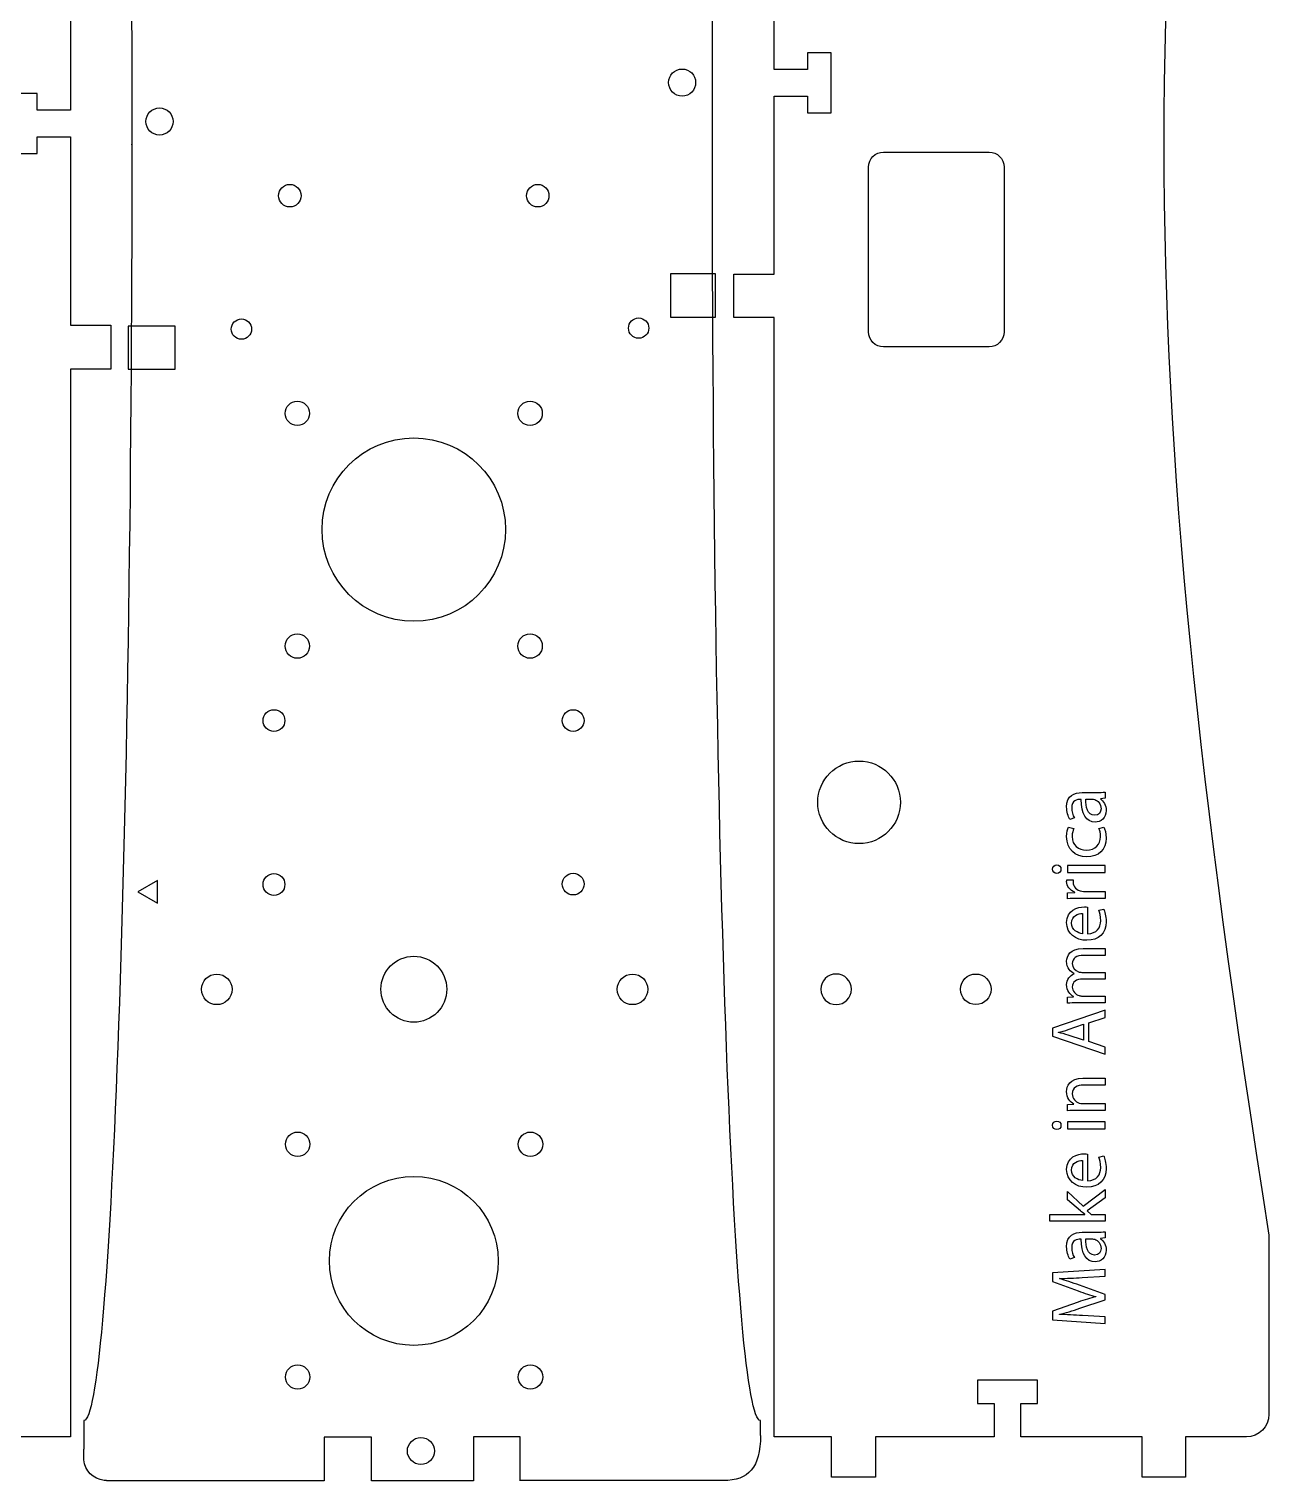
# Model space of a CAD drawing. Extents: x -194 to 677, y 303 to 810.
# Drawn here: x 252.9 to 418, y 424 to 617.4 of the extents above; entities that cross this region are included whole.
import ezdxf

# ---------------------------------------------------------------- set-up
doc = ezdxf.new("R2010")
doc.units = 0
doc.header["$MEASUREMENT"] = 0
doc.layers.add('LAYER_1', color=160, linetype='Continuous')

# ---------------------------------------------------------------- blocks, each defined once
blk = doc.blocks.new('AI9-BLK41')
at = {"layer": 'LAYER_1', "color": 7}
blk.add_open_spline([(1.52, -2.09), (1.52, -2.09), (1.19, -2.07), (1.19, -2.07), (-0.26, -1.93), (-1.41, -0.77), (-1.52, 0.68), (-1.52, 0.68), (-1.51, 1.05), (-1.51, 1.05), (-1.51, 1.05), (-1.51, 2.09), (-1.51, 2.09)], degree=3, knots=[0, 0, 0, 0, 1, 1, 1, 2, 2, 2, 3, 3, 3, 4, 4, 4, 4], dxfattribs=at)
blk = doc.blocks.new('AI9-BLK39')
at = {"layer": 'LAYER_1', "color": 7}
blk.add_open_spline([(30.24, 172.13), (30.24, 172.13), (22.8, 172.13), (22.8, 172.13), (22.8, 172.13), (22.8, 172.13), (22.8, 172.13), (22.8, 172.13), (22.8, 177.52), (22.8, 177.52), (22.8, 177.52), (16.92, 177.52), (16.92, 177.52), (16.92, 177.52), (16.92, 172.15), (16.92, 172.15), (16.92, 172.15), (1.13, 172.13), (1.13, 172.13), (1.13, 172.13), (1.13, 167.7), (1.13, 167.7), (1.13, 167.7), (3.35, 167.7), (3.35, 167.7), (3.35, 167.7), (3.35, 164.57), (3.35, 164.57), (3.35, 164.57), (-4.65, 164.57), (-4.65, 164.57), (-4.65, 164.57), (-4.65, 167.7), (-4.65, 167.7), (-4.65, 167.7), (-2.43, 167.7), (-2.43, 167.7), (-2.43, 167.7), (-2.43, 172.13), (-2.43, 172.13), (-2.43, 172.13), (-18.61, 172.15), (-18.61, 172.15), (-18.61, 172.15), (-18.61, 177.52), (-18.61, 177.52), (-18.61, 177.52), (-24.38, 177.52), (-24.38, 177.52), (-24.38, 177.52), (-24.38, 172.13), (-24.38, 172.13), (-24.38, 172.13), (-32.63, 172.13), (-32.63, 172.13), (-32.63, 172.13), (-32.63, 172.13), (-32.63, 172.13), (-33.43, 172.13), (-34.19, 171.82), (-34.75, 171.26), (-35.32, 170.69), (-35.63, 169.93), (-35.63, 169.13), (-35.63, 169.13), (-35.63, 145.52), (-35.63, 145.52), (-16.96, 26.82), (-16.96, -26.86), (-35.63, -145.56), (-35.63, -145.56), (-35.63, -169.13), (-35.63, -169.13), (-35.63, -169.92), (-35.32, -170.69), (-34.75, -171.25), (-34.19, -171.81), (-33.43, -172.13), (-32.63, -172.13), (-32.63, -172.13), (-24.42, -172.13), (-24.42, -172.13), (-24.42, -172.13), (-24.42, -177.52), (-24.42, -177.52), (-24.42, -177.52), (-18.79, -177.52), (-18.79, -177.52), (-18.79, -177.52), (-18.79, -172.15), (-18.79, -172.15), (-18.79, -172.15), (-2.75, -172.13), (-2.75, -172.13), (-2.75, -172.13), (-2.75, -167.7), (-2.75, -167.7), (-2.75, -167.7), (-4.97, -167.7), (-4.97, -167.7), (-4.97, -167.7), (-4.97, -164.57), (-4.97, -164.57), (-4.97, -164.57), (3.03, -164.57), (3.03, -164.57), (3.03, -164.57), (3.03, -167.7), (3.03, -167.7), (3.03, -167.7), (0.81, -167.7), (0.81, -167.7), (0.81, -167.7), (0.81, -172.13), (0.81, -172.13), (0.81, -172.13), (16.99, -172.15), (16.99, -172.15), (16.99, -172.15), (16.99, -177.52), (16.99, -177.52), (16.99, -177.52), (22.76, -177.52), (22.76, -177.52), (22.76, -177.52), (22.76, -172.13), (22.76, -172.13), (22.76, -172.13), (30.26, -172.13), (30.26, -172.13), (30.26, -172.13), (30.26, -29.92), (30.26, -29.92), (30.26, -29.92), (30.24, -29.92), (30.24, -29.92), (30.24, -29.92), (35.63, -29.92), (35.63, -29.92), (35.63, -29.92), (35.63, -24.03), (35.63, -24.03), (35.63, -24.03), (30.27, -24.03), (30.27, -24.03), (30.27, -24.03), (30.24, 1.03), (30.24, 1.03), (30.24, 1.03), (25.82, 1.03), (25.82, 1.03), (25.82, 1.03), (25.82, -1.19), (25.82, -1.19), (25.82, -1.19), (22.68, -1.19), (22.68, -1.19), (22.68, -1.19), (22.68, 6.81), (22.68, 6.81), (22.68, 6.81), (25.82, 6.81), (25.82, 6.81), (25.82, 6.81), (25.82, 4.59), (25.82, 4.59), (25.82, 4.59), (30.24, 4.59), (30.24, 4.59), (30.24, 4.59), (30.27, 28.98), (30.27, 28.98), (30.27, 28.98), (35.63, 28.98), (35.63, 28.98), (35.63, 28.98), (35.63, 34.74), (35.63, 34.74), (35.63, 34.74), (30.24, 34.74), (30.24, 34.74), (30.24, 34.74), (30.24, 172.13), (30.24, 172.13)], degree=3, knots=[0, 0, 0, 0, 1, 1, 1, 2, 2, 2, 3, 3, 3, 4, 4, 4, 5, 5, 5, 6, 6, 6, 7, 7, 7, 8, 8, 8, 9, 9, 9, 10, 10, 10, 11, 11, 11, 12, 12, 12, 13, 13, 13, 14, 14, 14, 15, 15, 15, 16, 16, 16, 17, 17, 17, 18, 18, 18, 19, 19, 19, 20, 20, 20, 21, 21, 21, 22, 22, 22, 23, 23, 23, 24, 24, 24, 25, 25, 25, 26, 26, 26, 27, 27, 27, 28, 28, 28, 29, 29, 29, 30, 30, 30, 31, 31, 31, 32, 32, 32, 33, 33, 33, 34, 34, 34, 35, 35, 35, 36, 36, 36, 37, 37, 37, 38, 38, 38, 39, 39, 39, 40, 40, 40, 41, 41, 41, 42, 42, 42, 43, 43, 43, 44, 44, 44, 45, 45, 45, 46, 46, 46, 47, 47, 47, 48, 48, 48, 49, 49, 49, 50, 50, 50, 51, 51, 51, 52, 52, 52, 53, 53, 53, 54, 54, 54, 55, 55, 55, 56, 56, 56, 57, 57, 57, 58, 58, 58, 59, 59, 59, 60, 60, 60, 61, 61, 61, 61], dxfattribs=at)
blk = doc.blocks.new('AI9-BLK38')
at = {"layer": 'LAYER_1', "color": 7}
blk.add_open_spline([(-30.26, 172.13), (-30.26, 172.13), (-22.91, 172.13), (-22.91, 172.13), (-22.91, 172.13), (-22.91, 177.51), (-22.91, 177.51), (-22.91, 177.51), (-17.15, 177.51), (-17.15, 177.51), (-17.15, 177.51), (-17.15, 172.15), (-17.15, 172.15), (-17.15, 172.15), (-0.96, 172.12), (-0.96, 172.12), (-0.96, 172.12), (-0.96, 167.7), (-0.96, 167.7), (-0.96, 167.7), (-3.19, 167.7), (-3.19, 167.7), (-3.19, 167.7), (-3.19, 164.56), (-3.19, 164.56), (-3.19, 164.56), (4.81, 164.56), (4.81, 164.56), (4.81, 164.56), (4.81, 167.7), (4.81, 167.7), (4.81, 167.7), (2.59, 167.7), (2.59, 167.7), (2.59, 167.7), (2.59, 172.13), (2.59, 172.13), (2.59, 172.13), (18.39, 172.15), (18.39, 172.15), (18.39, 172.15), (18.39, 177.51), (18.39, 177.51), (18.39, 177.51), (24.27, 177.51), (24.27, 177.51), (24.27, 177.51), (24.27, 172.13), (24.27, 172.13), (24.27, 172.13), (32.63, 172.13), (32.63, 172.13), (34.29, 172.13), (35.63, 170.78), (35.63, 169.13), (35.63, 169.13), (35.63, 145.8), (35.63, 145.8), (16.96, 27.09), (16.96, -26.57), (35.63, -145.27), (35.63, -145.27), (35.63, -169.13), (35.63, -169.13), (35.63, -170.78), (34.29, -172.13), (32.63, -172.13), (32.63, -172.13), (24.54, -172.13), (24.54, -172.13), (24.54, -172.13), (24.54, -177.51), (24.54, -177.51), (24.54, -177.51), (18.77, -177.51), (18.77, -177.51), (18.77, -177.51), (18.77, -172.15), (18.77, -172.15), (18.77, -172.15), (2.59, -172.12), (2.59, -172.12), (2.59, -172.12), (2.59, -167.7), (2.59, -167.7), (2.59, -167.7), (4.81, -167.7), (4.81, -167.7), (4.81, -167.7), (4.81, -164.56), (4.81, -164.56), (4.81, -164.56), (-3.19, -164.56), (-3.19, -164.56), (-3.19, -164.56), (-3.19, -167.7), (-3.19, -167.7), (-3.19, -167.7), (-0.96, -167.7), (-0.96, -167.7), (-0.96, -167.7), (-0.96, -172.13), (-0.96, -172.13), (-0.96, -172.13), (-16.76, -172.15), (-16.76, -172.15), (-16.76, -172.15), (-16.76, -177.51), (-16.76, -177.51), (-16.76, -177.51), (-22.64, -177.51), (-22.64, -177.51), (-22.64, -177.51), (-22.64, -172.13), (-22.64, -172.13), (-22.64, -172.13), (-30.26, -172.13), (-30.26, -172.13), (-30.26, -172.13), (-30.26, -23.01), (-30.26, -23.01), (-30.26, -23.01), (-30.24, -23.01), (-30.24, -23.01), (-30.24, -23.01), (-35.63, -23.01), (-35.63, -23.01), (-35.63, -23.01), (-35.63, -17.25), (-35.63, -17.25), (-35.63, -17.25), (-30.26, -17.25), (-30.26, -17.25), (-30.26, -17.25), (-30.24, 6.45), (-30.24, 6.45), (-30.24, 6.45), (-25.81, 6.45), (-25.81, 6.45), (-25.81, 6.45), (-25.81, 4.23), (-25.81, 4.23), (-25.81, 4.23), (-22.68, 4.23), (-22.68, 4.23), (-22.68, 4.23), (-22.68, 12.23), (-22.68, 12.23), (-22.68, 12.23), (-25.81, 12.23), (-25.81, 12.23), (-25.81, 12.23), (-25.81, 10.01), (-25.81, 10.01), (-25.81, 10.01), (-30.24, 10.01), (-30.24, 10.01), (-30.24, 10.01), (-30.26, 35.06), (-30.26, 35.06), (-30.26, 35.06), (-35.63, 35.06), (-35.63, 35.06), (-35.63, 35.06), (-35.63, 40.94), (-35.63, 40.94), (-35.63, 40.94), (-30.24, 40.94), (-30.24, 40.94), (-30.24, 40.94), (-30.24, 172.13), (-30.24, 172.13)], degree=3, knots=[0, 0, 0, 0, 1, 1, 1, 2, 2, 2, 3, 3, 3, 4, 4, 4, 5, 5, 5, 6, 6, 6, 7, 7, 7, 8, 8, 8, 9, 9, 9, 10, 10, 10, 11, 11, 11, 12, 12, 12, 13, 13, 13, 14, 14, 14, 15, 15, 15, 16, 16, 16, 17, 17, 17, 18, 18, 18, 19, 19, 19, 20, 20, 20, 21, 21, 21, 22, 22, 22, 23, 23, 23, 24, 24, 24, 25, 25, 25, 26, 26, 26, 27, 27, 27, 28, 28, 28, 29, 29, 29, 30, 30, 30, 31, 31, 31, 32, 32, 32, 33, 33, 33, 34, 34, 34, 35, 35, 35, 36, 36, 36, 37, 37, 37, 38, 38, 38, 39, 39, 39, 40, 40, 40, 41, 41, 41, 42, 42, 42, 43, 43, 43, 44, 44, 44, 45, 45, 45, 46, 46, 46, 47, 47, 47, 48, 48, 48, 49, 49, 49, 50, 50, 50, 51, 51, 51, 52, 52, 52, 53, 53, 53, 54, 54, 54, 55, 55, 55, 56, 56, 56, 57, 57, 57, 57], dxfattribs=at)

msp = doc.modelspace()

# ---------------------------------------------------------------- linework, layer by layer
at = {"layer": 'LAYER_1', "color": 1}
for points in [[(344.34, 584.77), (338.34, 584.77), (338.34, 579.01), (344.34, 579.01)], [(272.37, 577.82), (266.12, 577.82), (266.12, 572.06), (272.37, 572.06)]]:
    msp.add_lwpolyline(points, close=True, dxfattribs=at)
at = {"layer": 'LAYER_1', "color": 104}
for points in [[(396.25, 505.02), (396.25, 505.94), (391.2, 505.94), (391.2, 505.02)], [(394.04, 484.98), (396.25, 485.73), (396.25, 486.7), (389.22, 484.3), (389.22, 483.22), (396.25, 480.82), (396.25, 481.76), (394.04, 482.49)], [(396.25, 470.89), (396.25, 471.81), (391.2, 471.81), (391.2, 470.89)]]:
    msp.add_lwpolyline(points, close=True, dxfattribs=at)
at = {"layer": 'LAYER_1', "color": 1}
msp.add_lwpolyline([(270.03, 503.96), (267.43, 502.46), (270.03, 500.96), (270.03, 503.96)], dxfattribs=at)
for centre, radius in [((287.67, 595.18), 1.5), ((320.67, 595.18), 1.5), ((281.21, 577.41), 1.35), ((334.11, 577.54), 1.35), ((285.55, 525.26), 1.45), ((325.39, 525.26), 1.45), ((363.46, 514.37), 5.5), ((285.55, 503.43), 1.45), ((325.39, 503.48), 1.45), ((304.17, 489.47), 4.39)]:
    msp.add_circle(centre, radius, dxfattribs=at)
at = {"layer": 'LAYER_1', "color": 7}
for points, knots in [([(350.34, 430.03), (350.34, 430.03), (350.34, 432.03), (350.34, 432.03), (346.8, 432.03), (343.93, 508.01), (343.93, 601.97), (343.93, 695.94), (346.79, 771.97), (350.33, 771.97), (350.33, 771.97), (350.34, 773.97), (350.34, 773.97), (350.34, 778.01), (348.71, 779.97), (345.4, 779.97)], [0, 0, 0, 0, 1, 1, 1, 2, 2, 2, 3, 3, 3, 4, 4, 4, 5, 5, 5, 5]), ([(260.22, 771.97), (263.76, 771.97), (266.62, 695.94), (266.62, 601.97), (266.62, 601.97), (266.62, 602.03), (266.62, 602.03), (266.62, 508.07), (263.76, 432.03), (260.22, 432.03), (260.22, 432.03), (260.22, 428.22), (260.22, 428.22)], [0, 0, 0, 0, 1, 1, 1, 2, 2, 2, 3, 3, 3, 4, 4, 4, 4]), ([(350.34, 430.03), (350.34, 425.74), (348.71, 424.03), (345.4, 424.03), (345.4, 424.03), (318.35, 424.03), (318.35, 424.03), (318.35, 424.03), (318.35, 423.98), (318.35, 423.98), (318.35, 423.98), (318.35, 429.83), (318.35, 429.83), (318.35, 429.83), (312.1, 429.83), (312.1, 429.83), (312.1, 429.83), (312.1, 423.98), (312.1, 423.98), (312.1, 423.98), (298.54, 423.98), (298.54, 423.98), (298.54, 423.98), (298.54, 423.97), (298.54, 423.97), (298.54, 423.97), (298.54, 429.82), (298.54, 429.82), (298.54, 429.82), (292.25, 429.82), (292.25, 429.82), (292.25, 429.82), (292.25, 423.97), (292.25, 423.97), (292.25, 423.97), (263.26, 423.97), (263.26, 423.97)], [0, 0, 0, 0, 1, 1, 1, 2, 2, 2, 3, 3, 3, 4, 4, 4, 5, 5, 5, 6, 6, 6, 7, 7, 7, 8, 8, 8, 9, 9, 9, 10, 10, 10, 11, 11, 11, 12, 12, 12, 12])]:
    msp.add_open_spline(points, degree=3, knots=knots, dxfattribs=at)
at = {"layer": 'LAYER_1', "color": 1}
for points, knots in [([(338.1, 610.25), (338.1, 609.25), (338.91, 608.45), (339.9, 608.45), (340.9, 608.45), (341.7, 609.25), (341.7, 610.25), (341.7, 611.24), (340.9, 612.05), (339.9, 612.05), (338.91, 612.05), (338.1, 611.24), (338.1, 610.25), (338.1, 610.25), (338.1, 610.25), (338.1, 610.25)], [0, 0, 0, 0, 1, 1, 1, 2, 2, 2, 3, 3, 3, 4, 4, 4, 5, 5, 5, 5]), ([(268.5, 605.06), (268.5, 604.06), (269.31, 603.26), (270.31, 603.26), (271.3, 603.26), (272.11, 604.06), (272.11, 605.06), (272.11, 606.05), (271.3, 606.86), (270.31, 606.86), (269.31, 606.86), (268.5, 606.05), (268.5, 605.06), (268.5, 605.06), (268.5, 605.06), (268.5, 605.06)], [0, 0, 0, 0, 1, 1, 1, 2, 2, 2, 3, 3, 3, 4, 4, 4, 5, 5, 5, 5]), ([(364.72, 577.03), (364.72, 575.93), (365.62, 575.03), (366.72, 575.03), (366.72, 575.03), (380.77, 575.03), (380.77, 575.03), (381.87, 575.03), (382.77, 575.93), (382.77, 577.03), (382.77, 577.03), (382.77, 598.99), (382.77, 598.99), (382.77, 600.1), (381.87, 600.99), (380.77, 600.99), (380.77, 600.99), (366.72, 600.99), (366.72, 600.99), (365.62, 600.99), (364.72, 600.1), (364.72, 598.99), (364.72, 598.99), (364.72, 577.03), (364.72, 577.03)], [0, 0, 0, 0, 1, 1, 1, 2, 2, 2, 3, 3, 3, 4, 4, 4, 5, 5, 5, 6, 6, 6, 7, 7, 7, 8, 8, 8, 8]), ([(287.03, 566.18), (287.03, 565.29), (287.76, 564.56), (288.65, 564.56), (289.55, 564.56), (290.28, 565.29), (290.28, 566.18), (290.28, 567.08), (289.55, 567.81), (288.65, 567.81), (287.76, 567.81), (287.03, 567.08), (287.03, 566.18), (287.03, 566.18), (287.03, 566.18), (287.03, 566.18)], [0, 0, 0, 0, 1, 1, 1, 2, 2, 2, 3, 3, 3, 4, 4, 4, 5, 5, 5, 5]), ([(318.03, 566.18), (318.03, 565.29), (318.76, 564.56), (319.65, 564.56), (320.55, 564.56), (321.28, 565.29), (321.28, 566.18), (321.28, 567.08), (320.55, 567.81), (319.65, 567.81), (318.76, 567.81), (318.03, 567.08), (318.03, 566.18), (318.03, 566.18), (318.03, 566.18), (318.03, 566.18)], [0, 0, 0, 0, 1, 1, 1, 2, 2, 2, 3, 3, 3, 4, 4, 4, 5, 5, 5, 5]), ([(291.95, 550.7), (291.95, 543.95), (297.42, 538.48), (304.17, 538.48), (310.91, 538.48), (316.38, 543.95), (316.38, 550.7), (316.38, 557.45), (310.91, 562.91), (304.17, 562.91), (297.42, 562.91), (291.95, 557.45), (291.95, 550.7), (291.95, 550.7), (291.95, 550.7), (291.95, 550.7)], [0, 0, 0, 0, 1, 1, 1, 2, 2, 2, 3, 3, 3, 4, 4, 4, 5, 5, 5, 5]), ([(287.03, 535.18), (287.03, 534.29), (287.76, 533.56), (288.65, 533.56), (289.55, 533.56), (290.28, 534.29), (290.28, 535.18), (290.28, 536.08), (289.55, 536.81), (288.65, 536.81), (287.76, 536.81), (287.03, 536.08), (287.03, 535.18), (287.03, 535.18), (287.03, 535.18), (287.03, 535.18)], [0, 0, 0, 0, 1, 1, 1, 2, 2, 2, 3, 3, 3, 4, 4, 4, 5, 5, 5, 5]), ([(318.03, 535.18), (318.03, 534.29), (318.76, 533.56), (319.65, 533.56), (320.55, 533.56), (321.28, 534.29), (321.28, 535.18), (321.28, 536.08), (320.55, 536.81), (319.65, 536.81), (318.76, 536.81), (318.03, 536.08), (318.03, 535.18), (318.03, 535.18), (318.03, 535.18), (318.03, 535.18)], [0, 0, 0, 0, 1, 1, 1, 2, 2, 2, 3, 3, 3, 4, 4, 4, 5, 5, 5, 5]), ([(275.9, 489.46), (275.9, 488.33), (276.81, 487.42), (277.93, 487.42), (279.05, 487.42), (279.96, 488.33), (279.96, 489.46), (279.96, 490.58), (279.05, 491.49), (277.93, 491.49), (276.81, 491.49), (275.9, 490.58), (275.9, 489.46), (275.9, 489.46), (275.9, 489.46), (275.9, 489.46)], [0, 0, 0, 0, 1, 1, 1, 2, 2, 2, 3, 3, 3, 4, 4, 4, 5, 5, 5, 5]), ([(331.26, 489.46), (331.26, 488.33), (332.17, 487.42), (333.29, 487.42), (334.42, 487.42), (335.33, 488.33), (335.33, 489.46), (335.33, 490.58), (334.42, 491.49), (333.29, 491.49), (332.17, 491.49), (331.26, 490.58), (331.26, 489.46), (331.26, 489.46), (331.26, 489.46), (331.26, 489.46)], [0, 0, 0, 0, 1, 1, 1, 2, 2, 2, 3, 3, 3, 4, 4, 4, 5, 5, 5, 5]), ([(358.37, 489.47), (358.37, 490.59), (359.28, 491.5), (360.41, 491.5), (361.53, 491.5), (362.44, 490.59), (362.44, 489.47), (362.44, 488.34), (361.53, 487.43), (360.41, 487.43), (359.28, 487.43), (358.37, 488.34), (358.37, 489.47), (358.37, 489.47), (358.37, 489.47), (358.37, 489.47)], [0, 0, 0, 0, 1, 1, 1, 2, 2, 2, 3, 3, 3, 4, 4, 4, 5, 5, 5, 5]), ([(376.97, 489.47), (376.97, 488.34), (377.88, 487.43), (379.01, 487.43), (380.13, 487.43), (381.04, 488.34), (381.04, 489.47), (381.04, 490.59), (380.13, 491.5), (379.01, 491.5), (377.88, 491.5), (376.97, 490.59), (376.97, 489.47), (376.97, 489.47), (376.97, 489.47), (376.97, 489.47)], [0, 0, 0, 0, 1, 1, 1, 2, 2, 2, 3, 3, 3, 4, 4, 4, 5, 5, 5, 5]), ([(287.08, 468.82), (287.08, 467.92), (287.8, 467.2), (288.7, 467.2), (289.6, 467.2), (290.33, 467.92), (290.33, 468.82), (290.33, 469.72), (289.6, 470.45), (288.7, 470.45), (287.8, 470.45), (287.08, 469.72), (287.08, 468.82), (287.08, 468.82), (287.08, 468.82), (287.08, 468.82)], [0, 0, 0, 0, 1, 1, 1, 2, 2, 2, 3, 3, 3, 4, 4, 4, 5, 5, 5, 5]), ([(318.08, 468.82), (318.08, 467.92), (318.8, 467.2), (319.7, 467.2), (320.6, 467.2), (321.33, 467.92), (321.33, 468.82), (321.33, 469.72), (320.6, 470.45), (319.7, 470.45), (318.8, 470.45), (318.08, 469.72), (318.08, 468.82), (318.08, 468.82), (318.08, 468.82), (318.08, 468.82)], [0, 0, 0, 0, 1, 1, 1, 2, 2, 2, 3, 3, 3, 4, 4, 4, 5, 5, 5, 5]), ([(292.92, 453.28), (292.92, 447.06), (297.95, 442.03), (304.17, 442.03), (310.38, 442.03), (315.42, 447.06), (315.42, 453.28), (315.42, 459.49), (310.38, 464.53), (304.17, 464.53), (297.95, 464.53), (292.92, 459.49), (292.92, 453.28), (292.92, 453.28), (292.92, 453.28), (292.92, 453.28)], [0, 0, 0, 0, 1, 1, 1, 2, 2, 2, 3, 3, 3, 4, 4, 4, 5, 5, 5, 5]), ([(287.08, 437.82), (287.08, 436.92), (287.8, 436.2), (288.7, 436.2), (289.6, 436.2), (290.33, 436.92), (290.33, 437.82), (290.33, 438.72), (289.6, 439.45), (288.7, 439.45), (287.8, 439.45), (287.08, 438.72), (287.08, 437.82), (287.08, 437.82), (287.08, 437.82), (287.08, 437.82)], [0, 0, 0, 0, 1, 1, 1, 2, 2, 2, 3, 3, 3, 4, 4, 4, 5, 5, 5, 5]), ([(318.08, 437.82), (318.08, 436.92), (318.8, 436.2), (319.7, 436.2), (320.6, 436.2), (321.33, 436.92), (321.33, 437.82), (321.33, 438.72), (320.6, 439.45), (319.7, 439.45), (318.8, 439.45), (318.08, 438.72), (318.08, 437.82), (318.08, 437.82), (318.08, 437.82), (318.08, 437.82)], [0, 0, 0, 0, 1, 1, 1, 2, 2, 2, 3, 3, 3, 4, 4, 4, 5, 5, 5, 5]), ([(305.11, 429.77), (304.12, 429.77), (303.31, 428.96), (303.31, 427.97), (303.31, 426.97), (304.12, 426.17), (305.11, 426.17), (306.11, 426.17), (306.91, 426.97), (306.91, 427.97), (306.91, 428.96), (306.11, 429.77), (305.11, 429.77), (305.11, 429.77), (305.11, 429.77), (305.11, 429.77)], [0, 0, 0, 0, 1, 1, 1, 2, 2, 2, 3, 3, 3, 4, 4, 4, 5, 5, 5, 5])]:
    msp.add_open_spline(points, degree=3, knots=knots, dxfattribs=at)
at = {"layer": 'LAYER_1', "color": 104}
for points, knots in [([(393.15, 515.67), (392.15, 515.67), (391.1, 515.3), (391.1, 513.75), (391.1, 513.12), (391.28, 512.5), (391.54, 512.09), (391.54, 512.09), (392.15, 512.29), (392.15, 512.29), (391.91, 512.65), (391.78, 513.14), (391.78, 513.62), (391.77, 514.65), (392.53, 514.76), (392.93, 514.76), (392.93, 514.76), (393.04, 514.76), (393.04, 514.76), (393.03, 512.82), (393.69, 511.73), (394.91, 511.73), (395.64, 511.73), (396.36, 512.25), (396.36, 513.27), (396.36, 513.99), (396.01, 514.54), (395.61, 514.82), (395.61, 514.82), (395.61, 514.85), (395.61, 514.85), (395.61, 514.85), (396.25, 514.92), (396.25, 514.92), (396.25, 514.92), (396.25, 515.74), (396.25, 515.74), (395.9, 515.69), (395.48, 515.67), (395.04, 515.67), (395.04, 515.67), (393.15, 515.67), (393.15, 515.67)], [0, 0, 0, 0, 1, 1, 1, 2, 2, 2, 3, 3, 3, 4, 4, 4, 5, 5, 5, 6, 6, 6, 7, 7, 7, 8, 8, 8, 9, 9, 9, 10, 10, 10, 11, 11, 11, 12, 12, 12, 13, 13, 13, 14, 14, 14, 14]), ([(393.67, 514.79), (393.65, 513.78), (393.83, 512.65), (394.81, 512.65), (395.41, 512.65), (395.68, 513.04), (395.68, 513.5), (395.68, 514.17), (395.27, 514.6), (394.84, 514.74), (394.74, 514.77), (394.63, 514.79), (394.55, 514.79), (394.55, 514.79), (393.67, 514.79), (393.67, 514.79)], [0, 0, 0, 0, 1, 1, 1, 2, 2, 2, 3, 3, 3, 4, 4, 4, 5, 5, 5, 5]), ([(395.38, 510.9), (395.5, 510.64), (395.62, 510.29), (395.62, 509.77), (395.62, 508.77), (394.9, 508.02), (393.74, 508.02), (392.69, 508.02), (391.83, 508.65), (391.83, 509.8), (391.83, 510.31), (391.95, 510.65), (392.07, 510.87), (392.07, 510.87), (391.37, 511.08), (391.37, 511.08), (391.23, 510.83), (391.1, 510.35), (391.1, 509.8), (391.1, 508.16), (392.23, 507.09), (393.79, 507.09), (395.33, 507.09), (396.36, 508.09), (396.36, 509.61), (396.36, 510.28), (396.18, 510.81), (396.07, 511.06), (396.07, 511.06), (395.38, 510.9), (395.38, 510.9)], [0, 0, 0, 0, 1, 1, 1, 2, 2, 2, 3, 3, 3, 4, 4, 4, 5, 5, 5, 6, 6, 6, 7, 7, 7, 8, 8, 8, 9, 9, 9, 10, 10, 10, 10]), ([(389.21, 505.48), (389.21, 505.14), (389.47, 504.91), (389.79, 504.91), (390.1, 504.91), (390.35, 505.13), (390.35, 505.46), (390.35, 505.82), (390.1, 506.04), (389.79, 506.04), (389.46, 506.04), (389.21, 505.81), (389.21, 505.48)], [0, 0, 0, 0, 1, 1, 1, 2, 2, 2, 3, 3, 3, 4, 4, 4, 4]), ([(396.25, 501.57), (396.25, 501.57), (396.25, 502.49), (396.25, 502.49), (396.25, 502.49), (393.56, 502.49), (393.56, 502.49), (393.41, 502.49), (393.26, 502.5), (393.13, 502.52), (392.44, 502.65), (391.96, 503.1), (391.96, 503.75), (391.96, 503.88), (391.96, 503.97), (391.98, 504.06), (391.98, 504.06), (391.12, 504.06), (391.12, 504.06), (391.11, 503.98), (391.1, 503.91), (391.1, 503.81), (391.1, 503.2), (391.53, 502.64), (392.2, 502.41), (392.2, 502.41), (392.2, 502.38), (392.2, 502.38), (392.2, 502.38), (391.2, 502.33), (391.2, 502.33), (391.2, 502.33), (391.2, 501.53), (391.2, 501.53), (391.67, 501.56), (392.18, 501.57), (392.78, 501.57), (392.78, 501.57), (396.25, 501.57), (396.25, 501.57)], [0, 0, 0, 0, 1, 1, 1, 2, 2, 2, 3, 3, 3, 4, 4, 4, 5, 5, 5, 6, 6, 6, 7, 7, 7, 8, 8, 8, 9, 9, 9, 10, 10, 10, 11, 11, 11, 12, 12, 12, 13, 13, 13, 13]), ([(393.89, 500.41), (393.79, 500.43), (393.65, 500.44), (393.46, 500.44), (392.54, 500.44), (391.1, 500.01), (391.1, 498.35), (391.1, 496.88), (392.29, 495.99), (393.81, 495.99), (395.33, 495.99), (396.36, 496.92), (396.36, 498.47), (396.36, 499.27), (396.18, 499.83), (396.04, 500.16), (396.04, 500.16), (395.38, 499.99), (395.38, 499.99), (395.53, 499.66), (395.64, 499.25), (395.64, 498.59), (395.64, 497.67), (395.13, 496.88), (393.89, 496.86), (393.89, 496.86), (393.89, 500.41), (393.89, 500.41)], [0, 0, 0, 0, 1, 1, 1, 2, 2, 2, 3, 3, 3, 4, 4, 4, 5, 5, 5, 6, 6, 6, 7, 7, 7, 8, 8, 8, 9, 9, 9, 9]), ([(393.23, 499.55), (392.66, 499.56), (391.76, 499.31), (391.76, 498.28), (391.76, 497.34), (392.6, 496.95), (393.23, 496.87), (393.23, 496.87), (393.23, 499.55), (393.23, 499.55)], [0, 0, 0, 0, 1, 1, 1, 2, 2, 2, 3, 3, 3, 3]), ([(396.25, 487.66), (396.25, 487.66), (396.25, 488.56), (396.25, 488.56), (396.25, 488.56), (393.21, 488.56), (393.21, 488.56), (393.06, 488.56), (392.89, 488.58), (392.77, 488.63), (392.31, 488.78), (391.85, 489.21), (391.85, 489.77), (391.85, 490.47), (392.42, 490.82), (393.22, 490.82), (393.22, 490.82), (396.25, 490.82), (396.25, 490.82), (396.25, 490.82), (396.25, 491.72), (396.25, 491.72), (396.25, 491.72), (393.13, 491.72), (393.13, 491.72), (392.96, 491.72), (392.81, 491.75), (392.67, 491.79), (392.24, 491.96), (391.85, 492.35), (391.85, 492.88), (391.85, 493.61), (392.42, 493.98), (393.4, 493.98), (393.4, 493.98), (396.25, 493.98), (396.25, 493.98), (396.25, 493.98), (396.25, 494.88), (396.25, 494.88), (396.25, 494.88), (393.29, 494.88), (393.29, 494.88), (391.54, 494.88), (391.1, 493.89), (391.1, 493.21), (391.1, 492.73), (391.22, 492.41), (391.45, 492.1), (391.61, 491.89), (391.82, 491.69), (392.11, 491.53), (392.11, 491.53), (392.11, 491.51), (392.11, 491.51), (391.52, 491.29), (391.1, 490.77), (391.1, 490.09), (391.1, 489.25), (391.55, 488.78), (392.03, 488.5), (392.03, 488.5), (392.03, 488.47), (392.03, 488.47), (392.03, 488.47), (391.2, 488.42), (391.2, 488.42), (391.2, 488.42), (391.2, 487.62), (391.2, 487.62), (391.62, 487.64), (392.04, 487.66), (392.57, 487.66), (392.57, 487.66), (396.25, 487.66), (396.25, 487.66)], [0, 0, 0, 0, 1, 1, 1, 2, 2, 2, 3, 3, 3, 4, 4, 4, 5, 5, 5, 6, 6, 6, 7, 7, 7, 8, 8, 8, 9, 9, 9, 10, 10, 10, 11, 11, 11, 12, 12, 12, 13, 13, 13, 14, 14, 14, 15, 15, 15, 16, 16, 16, 17, 17, 17, 18, 18, 18, 19, 19, 19, 20, 20, 20, 21, 21, 21, 22, 22, 22, 23, 23, 23, 24, 24, 24, 25, 25, 25, 25]), ([(393.33, 484.8), (393.33, 484.8), (391.31, 484.1), (391.31, 484.1), (390.85, 483.94), (390.43, 483.84), (390.03, 483.74), (390.03, 483.74), (390.03, 483.72), (390.03, 483.72), (390.43, 483.61), (390.87, 483.51), (391.3, 483.36), (391.3, 483.36), (393.33, 482.67), (393.33, 482.67), (393.33, 482.67), (393.33, 484.8), (393.33, 484.8)], [0, 0, 0, 0, 1, 1, 1, 2, 2, 2, 3, 3, 3, 4, 4, 4, 5, 5, 5, 6, 6, 6, 6]), ([(396.25, 473.33), (396.25, 473.33), (396.25, 474.24), (396.25, 474.24), (396.25, 474.24), (393.21, 474.24), (393.21, 474.24), (393.06, 474.24), (392.9, 474.26), (392.79, 474.31), (392.28, 474.47), (391.85, 474.94), (391.85, 475.54), (391.85, 476.4), (392.53, 476.7), (393.34, 476.7), (393.34, 476.7), (396.25, 476.7), (396.25, 476.7), (396.25, 476.7), (396.25, 477.62), (396.25, 477.62), (396.25, 477.62), (393.25, 477.62), (393.25, 477.62), (391.52, 477.62), (391.1, 476.54), (391.1, 475.84), (391.1, 475), (391.57, 474.42), (392.04, 474.17), (392.04, 474.17), (392.04, 474.15), (392.04, 474.15), (392.04, 474.15), (391.2, 474.1), (391.2, 474.1), (391.2, 474.1), (391.2, 473.29), (391.2, 473.29), (391.62, 473.32), (392.04, 473.33), (392.57, 473.33), (392.57, 473.33), (396.25, 473.33), (396.25, 473.33)], [0, 0, 0, 0, 1, 1, 1, 2, 2, 2, 3, 3, 3, 4, 4, 4, 5, 5, 5, 6, 6, 6, 7, 7, 7, 8, 8, 8, 9, 9, 9, 10, 10, 10, 11, 11, 11, 12, 12, 12, 13, 13, 13, 14, 14, 14, 15, 15, 15, 15]), ([(389.21, 471.35), (389.21, 471), (389.47, 470.78), (389.79, 470.78), (390.1, 470.78), (390.35, 470.99), (390.35, 471.33), (390.35, 471.69), (390.1, 471.91), (389.79, 471.91), (389.46, 471.91), (389.21, 471.68), (389.21, 471.35)], [0, 0, 0, 0, 1, 1, 1, 2, 2, 2, 3, 3, 3, 4, 4, 4, 4]), ([(393.89, 467.51), (393.79, 467.54), (393.65, 467.55), (393.46, 467.55), (392.54, 467.55), (391.1, 467.12), (391.1, 465.46), (391.1, 463.99), (392.29, 463.1), (393.81, 463.1), (395.33, 463.1), (396.36, 464.02), (396.36, 465.58), (396.36, 466.38), (396.18, 466.94), (396.04, 467.26), (396.04, 467.26), (395.38, 467.1), (395.38, 467.1), (395.53, 466.76), (395.64, 466.36), (395.64, 465.7), (395.64, 464.77), (395.13, 463.99), (393.89, 463.97), (393.89, 463.97), (393.89, 467.51), (393.89, 467.51)], [0, 0, 0, 0, 1, 1, 1, 2, 2, 2, 3, 3, 3, 4, 4, 4, 5, 5, 5, 6, 6, 6, 7, 7, 7, 8, 8, 8, 9, 9, 9, 9]), ([(393.23, 466.66), (392.66, 466.67), (391.76, 466.42), (391.76, 465.39), (391.76, 464.45), (392.6, 464.06), (393.23, 463.98), (393.23, 463.98), (393.23, 466.66), (393.23, 466.66)], [0, 0, 0, 0, 1, 1, 1, 2, 2, 2, 3, 3, 3, 3]), ([(388.85, 459.48), (388.85, 459.48), (388.85, 458.57), (388.85, 458.57), (388.85, 458.57), (396.25, 458.57), (396.25, 458.57), (396.25, 458.57), (396.25, 459.48), (396.25, 459.48), (396.25, 459.48), (394.35, 459.48), (394.35, 459.48), (394.35, 459.48), (393.83, 459.95), (393.83, 459.95), (393.83, 459.95), (396.25, 461.68), (396.25, 461.68), (396.25, 461.68), (396.25, 462.81), (396.25, 462.81), (396.25, 462.81), (393.28, 460.59), (393.28, 460.59), (393.28, 460.59), (391.2, 462.52), (391.2, 462.52), (391.2, 462.52), (391.2, 461.43), (391.2, 461.43), (391.2, 461.43), (392.94, 459.94), (392.94, 459.94), (393.12, 459.79), (393.34, 459.63), (393.52, 459.5), (393.52, 459.5), (393.52, 459.48), (393.52, 459.48), (393.52, 459.48), (388.85, 459.48), (388.85, 459.48)], [0, 0, 0, 0, 1, 1, 1, 2, 2, 2, 3, 3, 3, 4, 4, 4, 5, 5, 5, 6, 6, 6, 7, 7, 7, 8, 8, 8, 9, 9, 9, 10, 10, 10, 11, 11, 11, 12, 12, 12, 13, 13, 13, 14, 14, 14, 14]), ([(393.15, 457.1), (392.15, 457.1), (391.1, 456.72), (391.1, 455.18), (391.1, 454.54), (391.28, 453.93), (391.54, 453.51), (391.54, 453.51), (392.15, 453.72), (392.15, 453.72), (391.91, 454.07), (391.78, 454.56), (391.78, 455.04), (391.77, 456.07), (392.53, 456.19), (392.93, 456.19), (392.93, 456.19), (393.04, 456.19), (393.04, 456.19), (393.03, 454.24), (393.69, 453.16), (394.91, 453.16), (395.64, 453.16), (396.36, 453.68), (396.36, 454.7), (396.36, 455.42), (396.01, 455.96), (395.61, 456.24), (395.61, 456.24), (395.61, 456.27), (395.61, 456.27), (395.61, 456.27), (396.25, 456.35), (396.25, 456.35), (396.25, 456.35), (396.25, 457.17), (396.25, 457.17), (395.9, 457.12), (395.48, 457.1), (395.04, 457.1), (395.04, 457.1), (393.15, 457.1), (393.15, 457.1)], [0, 0, 0, 0, 1, 1, 1, 2, 2, 2, 3, 3, 3, 4, 4, 4, 5, 5, 5, 6, 6, 6, 7, 7, 7, 8, 8, 8, 9, 9, 9, 10, 10, 10, 11, 11, 11, 12, 12, 12, 13, 13, 13, 14, 14, 14, 14]), ([(393.67, 456.21), (393.65, 455.21), (393.83, 454.07), (394.81, 454.07), (395.41, 454.07), (395.68, 454.47), (395.68, 454.93), (395.68, 455.6), (395.27, 456.02), (394.84, 456.17), (394.74, 456.2), (394.63, 456.21), (394.55, 456.21), (394.55, 456.21), (393.67, 456.21), (393.67, 456.21)], [0, 0, 0, 0, 1, 1, 1, 2, 2, 2, 3, 3, 3, 4, 4, 4, 5, 5, 5, 5]), ([(393.16, 451.06), (392.18, 451.01), (390.99, 450.95), (390.13, 450.95), (390.13, 450.95), (390.13, 450.93), (390.13, 450.93), (390.94, 450.68), (391.83, 450.4), (392.8, 450.04), (392.8, 450.04), (396.21, 448.8), (396.21, 448.8), (396.21, 448.8), (396.21, 448.11), (396.21, 448.11), (396.21, 448.11), (392.86, 446.97), (392.86, 446.97), (391.86, 446.63), (390.96, 446.36), (390.13, 446.17), (390.13, 446.17), (390.13, 446.15), (390.13, 446.15), (391, 446.12), (392.17, 446.07), (393.23, 446.01), (393.23, 446.01), (396.25, 445.82), (396.25, 445.82), (396.25, 445.82), (396.25, 444.96), (396.25, 444.96), (396.25, 444.96), (389.22, 445.45), (389.22, 445.45), (389.22, 445.45), (389.22, 446.6), (389.22, 446.6), (389.22, 446.6), (392.62, 447.8), (392.62, 447.8), (393.49, 448.09), (394.26, 448.32), (394.99, 448.51), (394.99, 448.51), (394.99, 448.53), (394.99, 448.53), (394.28, 448.72), (393.51, 448.97), (392.62, 449.28), (392.62, 449.28), (389.22, 450.53), (389.22, 450.53), (389.22, 450.53), (389.22, 451.69), (389.22, 451.69), (389.22, 451.69), (396.25, 452.13), (396.25, 452.13), (396.25, 452.13), (396.25, 451.23), (396.25, 451.23), (396.25, 451.23), (393.16, 451.06), (393.16, 451.06)], [0, 0, 0, 0, 1, 1, 1, 2, 2, 2, 3, 3, 3, 4, 4, 4, 5, 5, 5, 6, 6, 6, 7, 7, 7, 8, 8, 8, 9, 9, 9, 10, 10, 10, 11, 11, 11, 12, 12, 12, 13, 13, 13, 14, 14, 14, 15, 15, 15, 16, 16, 16, 17, 17, 17, 18, 18, 18, 19, 19, 19, 20, 20, 20, 21, 21, 21, 22, 22, 22, 22])]:
    msp.add_open_spline(points, degree=3, knots=knots, dxfattribs=at)

# ---------------------------------------------------------------- block references
at = {"layer": 'LAYER_1', "color": 7}
for name, p in [('AI9-BLK39', (228.19, 601.97)), ('AI9-BLK38', (382.41, 601.98)), ('AI9-BLK41', (261.74, 426.12))]:
    msp.add_blockref(name, p, dxfattribs=at)

doc.saveas('drawing.dxf')
